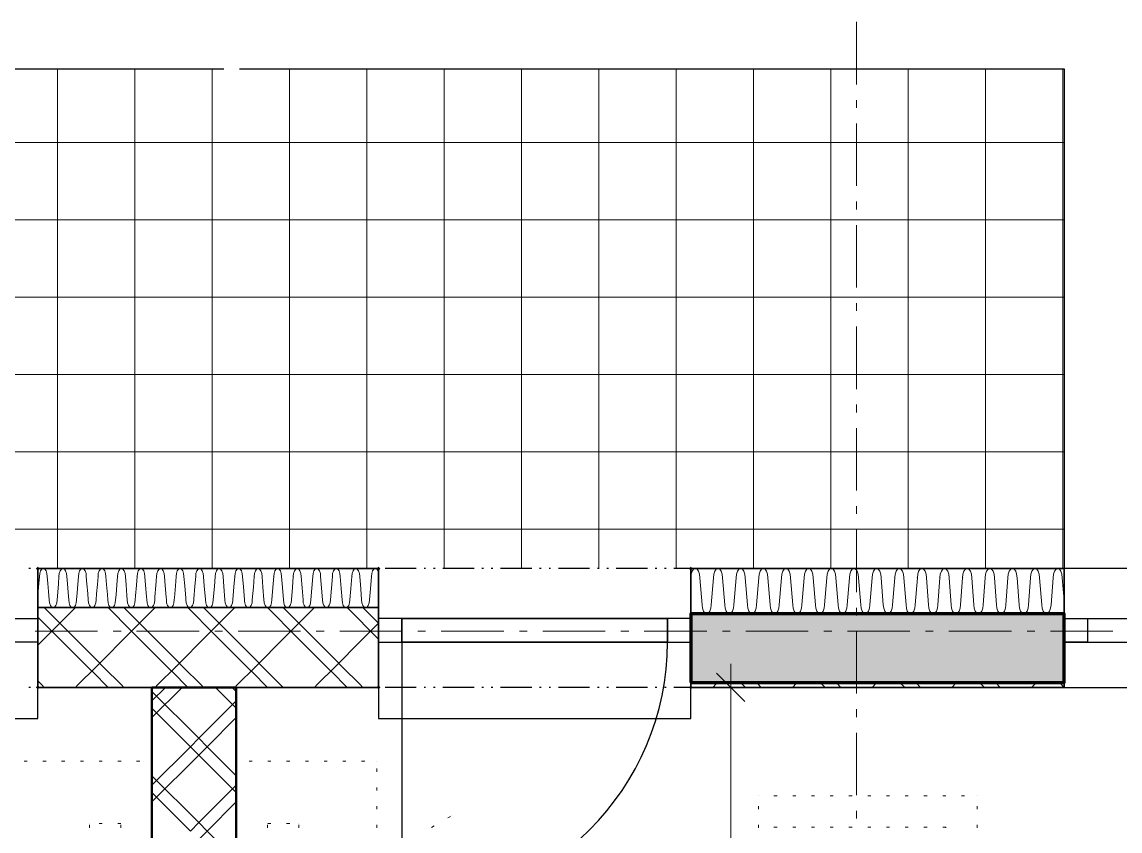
# Model space of a CAD drawing. Header units: millimetres. Extents: x 0 to 594, y 0 to 420.
# Drawn here: x 452.63 to 488.66, y 315.34 to 341.89 of the extents above; entities that cross this region are included whole.
import ezdxf

# ---------------------------------------------------------------- set-up
doc = ezdxf.new("R2010")
doc.units = ezdxf.units.MM
doc.header["$LTSCALE"] = 8
for name, color, linetype in [('PDF_Dvere', 7, 'Continuous'), ('PDF_Koty delkove', 7, 'Continuous'), ('PDF_Nabytek', 7, 'Continuous'), ('PDF_Obecne 0.25', 7, 'Continuous'), ('PDF_Okna', 7, 'Continuous'), ('PDF_Osy hlavni', 7, 'Continuous'), ('PDF_Srafy', 7, 'Continuous'), ('PDF_Steny akusticke', 7, 'Continuous'), ('PDF_Steny obvodove nosne', 7, 'Continuous'), ('PDF_Steny sendvic', 7, 'Continuous'), ('PDF_Zatepleni', 7, 'Continuous')]:
    doc.layers.add(name, color=color, linetype=linetype)

msp = doc.modelspace()

# ---------------------------------------------------------------- linework, layer by layer
at = {"layer": 'PDF_Dvere', "lineweight": 25}
for points in [[(452.388, 322.31), (453.156, 322.31), (453.156, 321.541), (452.388, 321.541)], [(465.098, 322.31), (464.329, 322.31), (464.329, 321.541), (465.098, 321.541)], [(465.098, 322.31), (465.098, 321.541)], [(474.579, 322.31), (473.81, 322.31), (473.81, 321.541), (474.579, 321.541)], [(473.81, 322.31), (473.81, 321.541)]]:
    msp.add_lwpolyline(points, close=True, dxfattribs=at)
for points in [[(473.81, 322.31), (465.098, 322.31), (473.81, 322.31)], [(473.81, 321.541), (465.098, 321.541), (473.81, 321.541)]]:
    msp.add_lwpolyline(points, dxfattribs=at)
msp.add_lwpolyline([(465.098, 321.541), (465.098, 312.829, 0.414213), (473.81, 321.541)], format="xyb", dxfattribs=at)
at = {"layer": 'PDF_Koty delkove', "lineweight": 18}
for points in [[(475.886, 320.055), (475.886, 320.824)], [(476.347, 319.594), (475.424, 320.516)], [(476.654, 320.055), (475.886, 320.055), (475.117, 320.055)], [(475.886, 233.7), (475.886, 234.698), (475.886, 236.467), (475.886, 238.005), (475.886, 244.719), (475.886, 263.424), (475.886, 270.599), (475.886, 272.086), (475.886, 278.236), (475.886, 320.055)]]:
    msp.add_lwpolyline(points, dxfattribs=at)
at = {"layer": 'PDF_Nabytek', "lineweight": 13}
for points in [[(452.809, 317.637), (452.706, 317.637)], [(453.424, 317.637), (453.321, 317.637)], [(454.039, 317.637), (453.936, 317.637)], [(454.654, 317.637), (454.551, 317.637)], [(455.269, 317.637), (455.166, 317.637)], [(455.884, 317.637), (455.781, 317.637)], [(456.499, 317.637), (456.396, 317.637)], [(456.898, 317.637), (456.898, 317.637)], [(456.898, 317.637), (456.898, 317.637)], [(459.665, 317.637), (459.665, 317.637)], [(459.665, 317.637), (459.665, 317.637)], [(460.189, 317.637), (460.086, 317.637)], [(460.804, 317.637), (460.701, 317.637)], [(461.419, 317.637), (461.316, 317.637)], [(462.034, 317.637), (461.931, 317.637)], [(462.649, 317.637), (462.546, 317.637)], [(463.264, 317.637), (463.161, 317.637)], [(463.879, 317.637), (463.776, 317.637)], [(464.278, 317.637), (464.278, 317.637)], [(464.278, 317.637), (464.278, 317.637)], [(456.898, 317.285), (456.898, 317.388)], [(459.665, 317.285), (459.665, 317.388)], [(464.278, 317.285), (464.278, 317.388)], [(456.898, 316.67), (456.898, 316.773)], [(459.665, 316.67), (459.665, 316.773)], [(464.278, 316.67), (464.278, 316.773)], [(476.795, 316.494), (476.795, 316.494)], [(476.795, 316.494), (476.795, 316.494)], [(477.408, 316.494), (477.306, 316.494)], [(478.023, 316.494), (477.921, 316.494)], [(478.638, 316.494), (478.536, 316.494)], [(479.253, 316.494), (479.151, 316.494)], [(479.868, 316.494), (479.766, 316.494)], [(480.483, 316.494), (480.381, 316.494)], [(481.098, 316.494), (480.996, 316.494)], [(481.713, 316.494), (481.611, 316.494)], [(482.328, 316.494), (482.226, 316.494)], [(482.943, 316.494), (482.841, 316.494)], [(483.558, 316.494), (483.456, 316.494)], [(483.97, 316.494), (483.97, 316.494)], [(483.97, 316.494), (483.97, 316.494)], [(456.898, 316.055), (456.898, 316.158)], [(459.665, 316.055), (459.665, 316.158)], [(464.278, 316.055), (464.278, 316.158)], [(476.795, 316.055), (476.795, 316.158)], [(483.97, 316.055), (483.97, 316.158)], [(466.606, 315.769), (466.694, 315.82)], [(466.727, 315.839), (466.727, 315.839)], [(454.848, 315.587), (454.848, 315.587)], [(454.848, 315.587), (454.848, 315.587)], [(454.848, 315.44), (454.848, 315.543)], [(455.269, 315.587), (455.166, 315.587)], [(455.873, 315.587), (455.781, 315.587)], [(455.873, 315.587), (455.873, 315.587)], [(455.873, 315.44), (455.873, 315.543)], [(456.898, 315.44), (456.898, 315.543)], [(459.665, 315.44), (459.665, 315.543)], [(460.69, 315.587), (460.69, 315.587)], [(460.69, 315.587), (460.69, 315.587)], [(460.69, 315.44), (460.69, 315.543)], [(460.804, 315.587), (460.701, 315.587)], [(461.419, 315.587), (461.316, 315.587)], [(461.715, 315.587), (461.715, 315.587)], [(461.715, 315.587), (461.715, 315.587)], [(461.715, 315.44), (461.715, 315.543)], [(464.278, 315.44), (464.278, 315.543)], [(466.073, 315.461), (466.162, 315.512)], [(476.795, 315.44), (476.795, 315.543)], [(476.795, 315.469), (476.795, 315.469)], [(477.408, 315.469), (477.306, 315.469)], [(478.023, 315.469), (477.921, 315.469)], [(478.638, 315.469), (478.536, 315.469)], [(479.253, 315.469), (479.151, 315.469)], [(479.868, 315.469), (479.766, 315.469)], [(480.483, 315.469), (480.381, 315.469)], [(481.098, 315.469), (480.996, 315.469)], [(481.713, 315.469), (481.611, 315.469)], [(482.328, 315.469), (482.226, 315.469)], [(482.943, 315.469), (482.841, 315.469)], [(482.945, 315.469), (482.945, 315.469)], [(482.945, 315.44), (482.945, 315.469)], [(482.945, 315.469), (482.945, 315.469)], [(483.97, 315.44), (483.97, 315.543)]]:
    msp.add_lwpolyline(points, dxfattribs=at)
at = {"layer": 'PDF_Obecne 0.25', "lineweight": 25}
for points in [[(438.038, 323.95), (438.038, 340.35), (459.256, 340.35)], [(459.769, 340.35), (486.828, 340.35), (486.828, 323.95)], [(442.907, 320.055), (442.907, 319.03), (453.156, 319.03), (453.156, 320.055)], [(464.329, 320.055), (464.329, 319.03), (474.579, 319.03), (474.579, 320.055)]]:
    msp.add_lwpolyline(points, dxfattribs=at)
at = {"layer": 'PDF_Okna', "lineweight": 25}
for points in [[(501.178, 323.95), (486.828, 323.95)], [(486.828, 322.31), (501.178, 322.31)], [(486.828, 321.541), (501.178, 321.541)], [(486.828, 320.055), (501.177, 320.055)]]:
    msp.add_lwpolyline(points, dxfattribs=at)
msp.add_lwpolyline([(486.828, 322.31), (487.596, 322.31), (487.596, 321.541), (486.828, 321.541)], close=True, dxfattribs=at)
at = {"layer": 'PDF_Osy hlavni', "lineweight": 18}
for points in [[(480.011, 339.835), (480.011, 341.885)], [(480.011, 339.066), (480.011, 339.323)], [(480.011, 336.504), (480.011, 338.554)], [(480.011, 335.735), (480.011, 335.991)], [(480.011, 333.173), (480.011, 335.223)], [(480.011, 332.404), (480.011, 332.66)], [(480.011, 329.841), (480.011, 331.891)], [(480.011, 329.073), (480.011, 329.329)], [(480.011, 326.51), (480.011, 328.56)], [(480.011, 325.742), (480.011, 325.998)], [(480.011, 323.179), (480.011, 325.229)], [(480.011, 322.41), (480.011, 322.667)], [(455.115, 321.9), (453.065, 321.9)], [(455.884, 321.9), (455.627, 321.9)], [(458.446, 321.9), (456.396, 321.9)], [(459.215, 321.9), (458.959, 321.9)], [(461.777, 321.9), (459.727, 321.9)], [(462.546, 321.9), (462.29, 321.9)], [(465.108, 321.9), (463.059, 321.9)], [(465.877, 321.9), (465.621, 321.9)], [(468.44, 321.9), (466.39, 321.9)], [(469.208, 321.9), (468.952, 321.9)], [(471.771, 321.9), (469.721, 321.9)], [(472.54, 321.9), (472.283, 321.9)], [(475.102, 321.9), (473.052, 321.9)], [(475.871, 321.9), (475.615, 321.9)], [(478.433, 321.9), (476.383, 321.9)], [(479.202, 321.9), (478.946, 321.9)], [(481.765, 321.9), (479.715, 321.9)], [(480.011, 319.848), (480.011, 321.898)], [(482.533, 321.9), (482.277, 321.9)], [(485.096, 321.9), (483.046, 321.9)], [(485.865, 321.9), (485.608, 321.9)], [(488.427, 321.9), (486.377, 321.9)], [(480.011, 319.079), (480.011, 319.335)], [(480.011, 316.517), (480.011, 318.567)], [(480.011, 315.748), (480.011, 316.004)]]:
    msp.add_lwpolyline(points, dxfattribs=at)
at = {"layer": 'PDF_Srafy', "lineweight": 9}
for points in [[(453.803, 340.35), (453.803, 337.931), (453.803, 332.857), (453.803, 327.784)], [(456.34, 340.35), (456.34, 335.394), (456.34, 330.321), (456.34, 325.247), (456.34, 323.95)], [(458.876, 340.35), (458.876, 337.931), (458.876, 332.857), (458.876, 327.784), (458.876, 323.95)], [(461.413, 340.35), (461.413, 335.394), (461.413, 330.321), (461.413, 325.247), (461.413, 323.95)], [(463.95, 340.35), (463.95, 337.931), (463.95, 332.857), (463.95, 327.784), (463.95, 323.95)], [(466.487, 340.35), (466.487, 335.394), (466.487, 330.321), (466.487, 325.247), (466.487, 323.95)], [(469.023, 340.35), (469.023, 337.931), (469.023, 332.857), (469.023, 327.784), (469.023, 323.95)], [(471.56, 340.35), (471.56, 335.394), (471.56, 330.321), (471.56, 325.247), (471.56, 323.95)], [(474.097, 340.35), (474.097, 337.931), (474.097, 332.857), (474.097, 327.784), (474.097, 323.95)], [(476.634, 340.35), (476.634, 335.394)], [(479.17, 340.35), (479.17, 337.931), (479.17, 332.857)], [(481.707, 340.35), (481.707, 335.394), (481.707, 330.321)], [(484.244, 340.35), (484.244, 337.931), (484.244, 332.857), (484.244, 327.784)], [(486.78, 340.35), (486.78, 335.394), (486.78, 330.321), (486.78, 325.247)], [(463.95, 337.931), (458.876, 337.931), (453.803, 337.931), (448.73, 337.931), (443.656, 337.931), (438.583, 337.931), (438.038, 337.931)], [(486.828, 337.931), (484.244, 337.931), (479.17, 337.931), (474.097, 337.931), (469.023, 337.931), (463.95, 337.931)], [(466.487, 335.394), (461.413, 335.394), (456.34, 335.394), (451.266, 335.394), (446.193, 335.394), (441.119, 335.394), (438.038, 335.394)], [(486.828, 335.394), (486.78, 335.394), (481.707, 335.394), (476.634, 335.394), (471.56, 335.394), (466.487, 335.394)], [(476.634, 335.394), (476.634, 330.321), (476.634, 325.247), (476.634, 323.95)], [(486.828, 332.857), (484.244, 332.857), (479.17, 332.857), (474.097, 332.857), (469.023, 332.857), (463.95, 332.857), (458.876, 332.857), (453.803, 332.857), (448.73, 332.857), (443.656, 332.857), (438.583, 332.857), (438.038, 332.857)], [(479.17, 332.857), (479.17, 327.784), (479.17, 323.95)], [(466.487, 330.321), (461.413, 330.321), (456.34, 330.321), (451.266, 330.321), (446.193, 330.321), (441.119, 330.321), (438.038, 330.321)], [(486.828, 330.321), (486.78, 330.321), (481.707, 330.321), (476.634, 330.321), (471.56, 330.321), (466.487, 330.321)], [(481.707, 330.321), (481.707, 325.247), (481.707, 323.95)], [(469.023, 327.784), (463.95, 327.784), (458.876, 327.784), (453.803, 327.784), (448.73, 327.784), (443.656, 327.784), (438.583, 327.784), (438.038, 327.784)], [(453.803, 327.784), (453.803, 323.95)], [(486.828, 327.784), (484.244, 327.784), (479.17, 327.784), (474.097, 327.784), (469.023, 327.784)], [(484.244, 327.784), (484.244, 323.95)], [(471.56, 325.247), (466.487, 325.247), (461.413, 325.247), (456.34, 325.247), (451.266, 325.247), (446.193, 325.247), (441.119, 325.247), (438.038, 325.247)], [(486.828, 325.247), (486.78, 325.247), (481.707, 325.247), (476.634, 325.247), (471.56, 325.247)], [(486.78, 325.247), (486.78, 323.95)]]:
    msp.add_lwpolyline(points, dxfattribs=at)
at = {"layer": 'PDF_Steny akusticke', "lineweight": 9}
for points in [[(456.898, 319.614), (457.338, 320.055)], [(456.898, 319.061), (457.892, 320.055)], [(459.665, 317.154), (458.712, 318.108), (458.435, 318.384), (456.898, 319.922)], [(459.665, 319.368), (458.978, 320.055)], [(459.665, 319.922), (459.532, 320.055)], [(458.158, 318.108), (458.435, 318.384), (459.665, 319.614)], [(458.158, 318.108), (456.898, 319.368)], [(458.712, 318.108), (459.665, 319.061)], [(458.712, 318.108), (458.435, 317.831), (458.158, 318.108), (456.898, 316.847)], [(456.898, 316.293), (458.435, 317.831)], [(459.665, 316.601), (458.435, 317.831)], [(459.665, 314.387), (458.712, 315.34), (458.435, 315.617), (456.898, 317.154)], [(458.158, 315.34), (458.435, 315.617), (459.665, 316.847)], [(458.158, 315.34), (456.898, 316.601)], [(458.435, 315.063), (458.712, 315.34), (459.665, 316.293)]]:
    msp.add_lwpolyline(points, dxfattribs=at)
at = {"layer": 'PDF_Steny akusticke', "lineweight": 50}
msp.add_lwpolyline([(459.511, 272.086), (459.665, 272.086), (459.665, 320.055), (456.898, 320.055), (456.898, 272.086), (457.051, 272.086)], dxfattribs=at)
at = {"layer": 'PDF_Steny obvodove nosne', "lineweight": 70}
msp.add_lwpolyline([(474.579, 320.209), (486.828, 320.209), (486.828, 322.464), (474.579, 322.464)], close=True, dxfattribs=at)
at = {"layer": 'PDF_Steny obvodove nosne', "color": 9, "lineweight": 9, "true_color": 0xc0c0c0, "transparency": 33554559}
msp.add_solid([(474.579, 320.209), (486.828, 320.209), (474.579, 322.464), (486.828, 322.464)], dxfattribs=at)
at = {"layer": 'PDF_Steny sendvic', "lineweight": 25}
for points in [[(452.911, 323.95), (452.86, 323.95)], [(465.57, 323.95), (464.545, 323.95)], [(465.877, 323.95), (465.826, 323.95)], [(466.185, 323.95), (466.133, 323.95)], [(467.466, 323.95), (466.441, 323.95)], [(467.773, 323.95), (467.722, 323.95)], [(468.081, 323.95), (468.03, 323.95)], [(469.362, 323.95), (468.337, 323.95)], [(469.67, 323.95), (469.618, 323.95)], [(469.977, 323.95), (469.926, 323.95)], [(471.258, 323.95), (470.233, 323.95)], [(471.566, 323.95), (471.515, 323.95)], [(471.873, 323.95), (471.822, 323.95)], [(473.155, 323.95), (472.13, 323.95)], [(473.462, 323.95), (473.411, 323.95)], [(473.77, 323.95), (473.718, 323.95)], [(474.579, 323.95), (474.026, 323.95)], [(452.911, 320.055), (452.86, 320.055)], [(465.57, 320.055), (464.545, 320.055)], [(465.877, 320.055), (465.826, 320.055)], [(466.185, 320.055), (466.133, 320.055)], [(467.466, 320.055), (466.441, 320.055)], [(467.773, 320.055), (467.722, 320.055)], [(468.081, 320.055), (468.03, 320.055)], [(469.362, 320.055), (468.337, 320.055)], [(469.67, 320.055), (469.618, 320.055)], [(469.977, 320.055), (469.926, 320.055)], [(471.258, 320.055), (470.233, 320.055)], [(471.566, 320.055), (471.515, 320.055)], [(471.873, 320.055), (471.822, 320.055)], [(473.155, 320.055), (472.13, 320.055)], [(473.462, 320.055), (473.411, 320.055)], [(473.77, 320.055), (473.718, 320.055)], [(474.579, 320.055), (474.026, 320.055)]]:
    msp.add_lwpolyline(points, dxfattribs=at)
at = {"layer": 'PDF_Steny sendvic', "lineweight": 35}
for points in [[(464.329, 323.95), (453.156, 323.95)], [(453.156, 322.669), (453.156, 323.95)], [(464.329, 323.95), (464.329, 322.669)], [(464.329, 322.669), (453.156, 322.669), (464.329, 322.669), (464.329, 322.31), (464.329, 321.541), (464.329, 320.055), (459.665, 320.055), (456.898, 320.055), (453.156, 320.055)], [(453.156, 320.055), (453.156, 321.541), (453.156, 322.31), (453.156, 322.669)], [(474.579, 320.209), (486.828, 320.209), (486.828, 320.055), (474.579, 320.055), (474.579, 320.209)]]:
    msp.add_lwpolyline(points, dxfattribs=at)
at = {"layer": 'PDF_Steny sendvic', "lineweight": 9}
for points in [[(453.336, 323.95), (453.287, 323.931), (453.245, 323.875), (453.217, 323.792), (453.208, 323.694)], [(453.464, 323.694), (453.454, 323.792), (453.426, 323.875), (453.385, 323.931), (453.336, 323.95)], [(453.976, 323.95), (453.927, 323.931), (453.886, 323.875), (453.858, 323.792), (453.848, 323.694)], [(454.105, 323.694), (454.095, 323.792), (454.067, 323.875), (454.025, 323.931), (453.976, 323.95)], [(454.617, 323.95), (454.568, 323.931), (454.526, 323.875), (454.499, 323.792), (454.489, 323.694)], [(454.745, 323.694), (454.735, 323.792), (454.708, 323.875), (454.666, 323.931), (454.617, 323.95)], [(455.258, 323.95), (455.209, 323.931), (455.167, 323.875), (455.139, 323.792), (455.13, 323.694)], [(455.386, 323.694), (455.376, 323.792), (455.348, 323.875), (455.307, 323.931), (455.258, 323.95)], [(455.898, 323.95), (455.849, 323.931), (455.808, 323.875), (455.78, 323.792), (455.77, 323.694)], [(456.026, 323.694), (456.017, 323.792), (455.989, 323.875), (455.947, 323.931), (455.898, 323.95)], [(456.539, 323.95), (456.49, 323.931), (456.448, 323.875), (456.421, 323.792), (456.411, 323.694)], [(456.667, 323.694), (456.657, 323.792), (456.629, 323.875), (456.588, 323.931), (456.539, 323.95)], [(457.18, 323.95), (457.13, 323.931), (457.089, 323.875), (457.061, 323.792), (457.051, 323.694)], [(457.308, 323.694), (457.298, 323.792), (457.27, 323.875), (457.229, 323.931), (457.18, 323.95)], [(457.82, 323.95), (457.771, 323.931), (457.73, 323.875), (457.702, 323.792), (457.692, 323.694)], [(457.948, 323.694), (457.939, 323.792), (457.911, 323.875), (457.869, 323.931), (457.82, 323.95)], [(458.461, 323.95), (458.412, 323.931), (458.37, 323.875), (458.342, 323.792), (458.333, 323.694)], [(458.589, 323.694), (458.579, 323.792), (458.551, 323.875), (458.51, 323.931), (458.461, 323.95)], [(459.052, 323.931), (459.011, 323.875), (458.983, 323.792), (458.973, 323.694)], [(459.101, 323.95), (459.052, 323.931)], [(459.23, 323.694), (459.22, 323.792), (459.192, 323.875), (459.15, 323.931), (459.101, 323.95)], [(459.742, 323.95), (459.693, 323.931), (459.651, 323.875), (459.624, 323.792), (459.614, 323.694)], [(459.87, 323.694), (459.86, 323.792), (459.833, 323.875), (459.791, 323.931), (459.742, 323.95)], [(460.383, 323.95), (460.334, 323.931), (460.292, 323.875), (460.264, 323.792), (460.254, 323.694)], [(460.511, 323.694), (460.501, 323.792), (460.473, 323.875), (460.432, 323.931), (460.383, 323.95)], [(461.023, 323.95), (460.974, 323.931), (460.933, 323.875), (460.905, 323.792), (460.895, 323.694)], [(461.151, 323.694), (461.142, 323.792), (461.114, 323.875), (461.072, 323.931), (461.023, 323.95)], [(461.664, 323.95), (461.615, 323.931), (461.573, 323.875), (461.545, 323.792), (461.536, 323.694)], [(461.855, 322.925), (461.823, 323.32), (461.792, 323.694), (461.782, 323.792), (461.754, 323.875), (461.713, 323.931), (461.664, 323.95)], [(462.304, 323.95), (462.255, 323.931), (462.214, 323.875), (462.186, 323.792), (462.176, 323.694)], [(462.433, 323.694), (462.423, 323.792), (462.395, 323.875), (462.354, 323.931), (462.304, 323.95)], [(462.945, 323.95), (462.896, 323.931), (462.854, 323.875), (462.827, 323.792), (462.817, 323.694)], [(463.073, 323.694), (463.063, 323.792), (463.036, 323.875), (462.994, 323.931), (462.945, 323.95)], [(463.586, 323.95), (463.537, 323.931), (463.495, 323.875), (463.467, 323.792), (463.458, 323.694)], [(463.676, 323.875), (463.635, 323.931), (463.586, 323.95)], [(464.226, 323.95), (464.177, 323.931), (464.136, 323.875), (464.108, 323.792), (464.098, 323.694)], [(464.329, 323.839), (464.317, 323.875), (464.275, 323.931), (464.226, 323.95)], [(453.156, 323.073), (453.168, 323.213), (453.189, 323.462), (453.208, 323.694)], [(453.464, 323.694), (453.483, 323.458), (453.505, 323.196), (453.527, 322.925)], [(453.785, 322.925), (453.806, 323.182), (453.828, 323.452), (453.848, 323.694)], [(454.105, 323.694), (454.125, 323.447), (454.148, 323.165), (454.168, 322.925)], [(454.425, 322.925), (454.444, 323.151), (454.468, 323.441), (454.489, 323.694)], [(454.745, 323.694), (454.766, 323.436), (454.791, 323.134), (454.809, 322.925)], [(455.066, 322.925), (455.082, 323.12), (455.108, 323.431), (455.13, 323.694)], [(455.386, 323.694), (455.408, 323.426), (455.435, 323.102), (455.449, 322.925)], [(455.72, 323.088), (455.748, 323.42), (455.77, 323.694)], [(456.026, 323.694), (456.049, 323.415), (456.078, 323.071), (456.09, 322.925)], [(456.347, 322.925), (456.358, 323.057), (456.387, 323.41), (456.411, 323.694)], [(456.667, 323.694), (456.691, 323.404), (456.721, 323.04), (456.73, 322.925)], [(456.988, 322.925), (456.996, 323.026), (457.027, 323.399), (457.051, 323.694)], [(457.308, 323.694), (457.332, 323.394), (457.364, 323.008), (457.371, 322.925)], [(457.629, 322.925), (457.634, 322.995), (457.667, 323.388), (457.692, 323.694)], [(457.948, 323.694), (457.974, 323.383), (458.007, 322.977), (458.012, 322.925)], [(458.269, 322.925), (458.272, 322.964), (458.307, 323.378), (458.333, 323.694)], [(458.589, 323.694), (458.615, 323.373), (458.651, 322.946), (458.652, 322.925)], [(458.91, 322.925), (458.91, 322.933), (458.946, 323.367), (458.973, 323.694)], [(459.23, 323.694), (459.257, 323.362), (459.293, 322.925)], [(459.55, 322.925), (459.586, 323.357), (459.614, 323.694)], [(459.87, 323.694), (459.898, 323.351), (459.934, 322.925)], [(460.191, 322.925), (460.226, 323.346), (460.254, 323.694)], [(460.511, 323.694), (460.54, 323.341), (460.574, 322.925)], [(460.832, 322.925), (460.866, 323.335), (460.895, 323.694)], [(461.151, 323.694), (461.181, 323.33), (461.215, 322.925)], [(461.472, 322.925), (461.505, 323.325), (461.536, 323.694)], [(462.113, 322.925), (462.145, 323.314), (462.176, 323.694)], [(462.433, 323.694), (462.464, 323.309), (462.496, 322.925)], [(462.754, 322.925), (462.785, 323.304), (462.817, 323.694)], [(463.073, 323.694), (463.106, 323.298), (463.137, 322.925)], [(463.394, 322.925), (463.425, 323.293), (463.458, 323.694)], [(463.714, 323.694), (463.704, 323.792), (463.676, 323.875)], [(463.714, 323.694), (463.747, 323.288), (463.777, 322.925)], [(464.035, 322.925), (464.064, 323.283), (464.098, 323.694)], [(453.527, 322.925), (453.537, 322.827), (453.565, 322.743)], [(453.67, 322.669), (453.705, 322.687), (453.747, 322.743), (453.775, 322.827), (453.785, 322.925)], [(453.785, 322.925), (453.785, 322.925)], [(454.168, 322.925), (454.178, 322.827), (454.206, 322.743), (454.247, 322.687), (454.283, 322.669)], [(454.31, 322.669), (454.346, 322.687), (454.388, 322.743), (454.416, 322.827), (454.425, 322.925)], [(454.425, 322.925), (454.425, 322.925)], [(454.809, 322.925), (454.818, 322.827), (454.846, 322.743), (454.888, 322.687), (454.924, 322.669)], [(454.951, 322.669), (454.987, 322.687), (455.028, 322.743), (455.056, 322.827), (455.066, 322.925)], [(455.066, 322.925), (455.066, 322.925)], [(455.449, 322.925), (455.459, 322.827), (455.487, 322.743), (455.529, 322.687), (455.565, 322.669)], [(455.591, 322.669), (455.627, 322.687), (455.669, 322.743), (455.697, 322.827), (455.707, 322.925)], [(455.707, 322.925), (455.72, 323.088)], [(455.707, 322.925), (455.707, 322.925)], [(456.09, 322.925), (456.1, 322.827), (456.128, 322.743), (456.169, 322.687), (456.205, 322.669)], [(456.232, 322.669), (456.268, 322.687), (456.31, 322.743), (456.338, 322.827)], [(456.338, 322.827), (456.347, 322.925)], [(456.347, 322.925), (456.347, 322.925)], [(456.73, 322.925), (456.74, 322.827), (456.768, 322.743), (456.81, 322.687), (456.846, 322.669)], [(456.873, 322.669), (456.908, 322.687), (456.95, 322.743), (456.978, 322.827), (456.988, 322.925)], [(456.988, 322.925), (456.988, 322.925)], [(457.371, 322.925), (457.381, 322.827), (457.409, 322.743), (457.451, 322.687), (457.486, 322.669)], [(457.513, 322.669), (457.549, 322.687), (457.591, 322.743), (457.619, 322.827), (457.629, 322.925)], [(457.629, 322.925), (457.629, 322.925)], [(458.012, 322.925), (458.021, 322.827), (458.049, 322.743), (458.091, 322.687), (458.127, 322.669)], [(458.154, 322.669), (458.19, 322.687), (458.232, 322.743), (458.259, 322.827), (458.269, 322.925)], [(458.269, 322.925), (458.269, 322.925)], [(458.652, 322.925), (458.662, 322.827), (458.69, 322.743), (458.732, 322.687), (458.768, 322.669)], [(458.795, 322.669), (458.83, 322.687), (458.872, 322.743), (458.9, 322.827), (458.91, 322.925)], [(458.91, 322.925), (458.91, 322.925)], [(459.293, 322.925), (459.294, 322.914), (459.303, 322.827), (459.331, 322.743), (459.372, 322.687), (459.408, 322.669)], [(459.435, 322.669), (459.471, 322.687), (459.513, 322.743), (459.541, 322.827), (459.548, 322.902), (459.55, 322.925)], [(459.55, 322.925), (459.55, 322.925)], [(459.934, 322.925), (459.938, 322.883), (459.943, 322.827), (459.971, 322.743), (460.013, 322.687), (460.049, 322.669)], [(460.076, 322.669), (460.112, 322.687), (460.153, 322.743), (460.181, 322.827), (460.186, 322.871), (460.191, 322.925)], [(460.191, 322.925), (460.191, 322.925)], [(460.574, 322.925), (460.581, 322.852), (460.584, 322.827), (460.612, 322.743), (460.654, 322.687), (460.689, 322.669)], [(460.716, 322.669), (460.752, 322.687), (460.794, 322.743), (460.822, 322.827), (460.823, 322.84), (460.832, 322.925)], [(460.832, 322.925), (460.832, 322.925)], [(461.215, 322.925), (461.225, 322.827)], [(461.225, 322.827), (461.227, 322.82), (461.252, 322.743), (461.294, 322.687), (461.33, 322.669)], [(461.357, 322.669), (461.393, 322.687), (461.435, 322.743), (461.457, 322.809), (461.463, 322.827), (461.472, 322.925)], [(461.472, 322.925), (461.472, 322.925)], [(461.855, 322.925), (461.865, 322.827), (461.878, 322.788), (461.893, 322.743), (461.935, 322.687), (461.971, 322.669)], [(461.998, 322.669), (462.033, 322.687), (462.075, 322.743), (462.087, 322.778), (462.103, 322.827), (462.113, 322.925)], [(462.113, 322.925), (462.113, 322.925)], [(462.496, 322.925), (462.506, 322.827), (462.529, 322.757), (462.534, 322.743), (462.576, 322.687), (462.611, 322.669)], [(462.638, 322.669), (462.674, 322.687), (462.716, 322.743), (462.717, 322.747), (462.744, 322.827), (462.754, 322.925)], [(462.754, 322.925), (462.754, 322.925)], [(463.137, 322.925), (463.146, 322.827), (463.174, 322.743), (463.188, 322.724), (463.216, 322.687), (463.252, 322.669)], [(463.356, 322.743), (463.384, 322.827), (463.394, 322.925)], [(463.394, 322.925), (463.394, 322.925)], [(463.777, 322.925), (463.787, 322.827), (463.815, 322.743), (463.853, 322.692), (463.857, 322.687), (463.893, 322.669)], [(463.919, 322.669), (463.955, 322.687), (463.955, 322.687), (463.997, 322.743), (464.025, 322.827), (464.035, 322.925)], [(464.035, 322.925), (464.035, 322.925)], [(453.156, 321.439), (453.737, 322.019), (454.386, 322.669)], [(455.314, 320.721), (455.053, 320.983), (454.029, 322.007), (453.367, 322.669)], [(453.565, 322.743), (453.607, 322.687), (453.643, 322.669)], [(454.386, 320.055), (454.469, 320.138), (455.053, 320.721), (456.246, 321.915), (457, 322.669)], [(458.071, 320.055), (457.981, 320.146), (457.666, 320.46), (457.405, 320.721), (456.21, 321.917), (455.458, 322.669)], [(458.594, 320.055), (458.502, 320.147), (457.928, 320.721), (457.666, 320.983), (456.755, 321.894), (455.98, 322.669)], [(457, 320.055), (457.089, 320.144), (457.666, 320.721), (458.756, 321.811), (459.614, 322.669)], [(460.685, 320.055), (460.589, 320.152), (460.28, 320.46), (460.019, 320.721), (458.936, 321.804), (458.071, 322.669)], [(460.541, 320.721), (460.28, 320.983), (459.482, 321.781), (458.594, 322.669)], [(459.614, 320.055), (459.708, 320.15), (460.28, 320.721), (461.266, 321.707), (462.228, 322.669)], [(462.632, 320.721), (461.663, 321.691), (460.685, 322.669)], [(463.821, 320.055), (463.718, 320.158), (463.155, 320.721), (462.894, 320.983), (462.208, 321.668), (461.208, 322.669)], [(463.279, 322.669), (463.315, 322.687), (463.337, 322.717), (463.356, 322.743)], [(464.329, 321.639), (463.299, 322.669)], [(464.329, 322.162), (463.821, 322.669)], [(455.458, 320.055), (455.373, 320.14), (455.053, 320.46), (454.791, 320.721), (453.483, 322.03), (453.156, 322.356)], [(462.228, 320.055), (462.328, 320.155), (462.894, 320.721), (463.776, 321.603), (464.329, 322.156)], [(455.98, 320.055), (455.894, 320.141), (455.314, 320.721)], [(461.208, 320.055), (461.11, 320.153), (460.541, 320.721)], [(463.299, 320.055), (463.197, 320.157), (462.894, 320.46), (462.632, 320.721)], [(453.367, 320.055), (453.286, 320.136), (453.156, 320.265)], [(475.296, 320.055), (475.425, 320.184), (475.45, 320.209)], [(476.367, 320.055), (476.237, 320.186), (476.214, 320.209)], [(476.89, 320.055), (476.758, 320.187), (476.736, 320.209)], [(477.91, 320.055), (478.045, 320.19), (478.064, 320.209)], [(478.981, 320.055), (478.845, 320.192), (478.827, 320.209)], [(479.504, 320.055), (479.366, 320.193), (479.35, 320.209)], [(480.524, 320.055), (480.664, 320.195), (480.677, 320.209)], [(481.453, 320.197), (481.441, 320.209)], [(481.595, 320.055), (481.453, 320.197)], [(482.118, 320.055), (481.974, 320.198), (481.964, 320.209)], [(483.137, 320.055), (483.283, 320.201), (483.291, 320.209)], [(484.209, 320.055), (484.061, 320.203), (484.055, 320.209)], [(484.731, 320.055), (484.582, 320.204), (484.578, 320.209)], [(484.731, 320.055), (484.731, 320.055)], [(485.751, 320.055), (485.903, 320.207), (485.905, 320.209)], [(486.822, 320.055), (486.669, 320.209), (486.668, 320.209)]]:
    msp.add_lwpolyline(points, dxfattribs=at)
at = {"layer": 'PDF_Steny sendvic', "lineweight": 25, "transparency": 33554559}
for points in [[(453.22, 323.95), (453.156, 323.886), (453.156, 324.014), (453.092, 323.95)], [(464.393, 323.95), (464.329, 323.886), (464.329, 324.014), (464.265, 323.95)], [(474.643, 323.95), (474.579, 323.886), (474.579, 324.014), (474.515, 323.95)], [(453.22, 320.055), (453.156, 319.991), (453.156, 320.119), (453.092, 320.055)], [(464.393, 320.055), (464.329, 319.991), (464.329, 320.119), (464.265, 320.055)], [(474.643, 320.055), (474.579, 319.991), (474.579, 320.119), (474.515, 320.055)]]:
    msp.add_solid(points, dxfattribs=at)
at = {"layer": 'PDF_Steny sendvic', "lineweight": 9, "transparency": 33554559}
for points in [[(453.208, 323.671), (453.185, 323.694), (453.231, 323.694), (453.208, 323.717)], [(453.848, 323.671), (453.825, 323.694), (453.871, 323.694), (453.848, 323.717)], [(454.489, 323.671), (454.466, 323.694), (454.512, 323.694), (454.489, 323.717)], [(455.13, 323.671), (455.106, 323.694), (455.153, 323.694), (455.13, 323.717)], [(455.77, 323.671), (455.747, 323.694), (455.793, 323.694), (455.77, 323.717)], [(456.411, 323.671), (456.388, 323.694), (456.434, 323.694), (456.411, 323.717)], [(457.051, 323.671), (457.028, 323.694), (457.074, 323.694), (457.051, 323.717)], [(457.692, 323.671), (457.669, 323.694), (457.715, 323.694), (457.692, 323.717)], [(458.333, 323.671), (458.31, 323.694), (458.356, 323.694), (458.333, 323.717)], [(458.973, 323.671), (458.95, 323.694), (458.996, 323.694), (458.973, 323.717)], [(459.614, 323.671), (459.591, 323.694), (459.637, 323.694), (459.614, 323.717)], [(460.254, 323.671), (460.231, 323.694), (460.278, 323.694), (460.254, 323.717)], [(460.895, 323.671), (460.872, 323.694), (460.918, 323.694), (460.895, 323.717)], [(461.536, 323.671), (461.513, 323.694), (461.559, 323.694), (461.536, 323.717)], [(462.176, 323.671), (462.153, 323.694), (462.199, 323.694), (462.176, 323.717)], [(462.817, 323.671), (462.794, 323.694), (462.84, 323.694), (462.817, 323.717)], [(463.458, 323.671), (463.435, 323.694), (463.481, 323.694), (463.458, 323.717)], [(464.098, 323.671), (464.075, 323.694), (464.121, 323.694), (464.098, 323.717)], [(455.053, 320.698), (455.03, 320.721), (455.076, 320.721), (455.053, 320.745)], [(457.666, 320.698), (457.643, 320.721), (457.689, 320.721), (457.666, 320.745)], [(460.28, 320.698), (460.257, 320.721), (460.303, 320.721), (460.28, 320.745)], [(462.894, 320.698), (462.871, 320.721), (462.917, 320.721), (462.894, 320.745)]]:
    msp.add_solid(points, dxfattribs=at)
at = {"layer": 'PDF_Zatepleni', "lineweight": 9}
for points in [[(474.727, 323.95), (474.67, 323.928), (474.622, 323.863), (474.59, 323.767), (474.579, 323.653)], [(474.876, 323.653), (474.865, 323.767), (474.832, 323.863), (474.784, 323.928), (474.727, 323.95)], [(475.248, 322.761), (475.322, 323.653), (475.333, 323.767), (475.365, 323.863), (475.414, 323.928), (475.47, 323.95)], [(475.619, 323.653), (475.608, 323.767), (475.576, 323.863), (475.527, 323.928), (475.47, 323.95)], [(475.991, 322.761), (476.065, 323.653), (476.076, 323.767), (476.108, 323.863), (476.157, 323.928), (476.214, 323.95)], [(476.362, 323.653), (476.351, 323.767), (476.319, 323.863), (476.27, 323.928), (476.214, 323.95)], [(476.735, 322.761), (476.808, 323.653), (476.819, 323.767), (476.852, 323.863), (476.9, 323.928), (476.957, 323.95)], [(477.105, 323.653), (477.094, 323.767), (477.062, 323.863), (477.014, 323.928), (476.957, 323.95)], [(477.344, 322.464), (477.385, 322.485), (477.434, 322.55), (477.466, 322.647), (477.478, 322.761), (477.551, 323.653), (477.563, 323.767), (477.595, 323.863), (477.643, 323.928), (477.7, 323.95)], [(477.848, 323.653), (477.837, 323.767), (477.805, 323.863), (477.757, 323.928), (477.7, 323.95)], [(478.443, 323.95), (478.386, 323.928), (478.338, 323.863), (478.306, 323.767), (478.294, 323.653)], [(478.592, 323.653), (478.58, 323.767), (478.548, 323.863), (478.5, 323.928), (478.443, 323.95)], [(478.964, 322.761), (479.037, 323.653), (479.049, 323.767), (479.081, 323.863), (479.129, 323.928), (479.186, 323.95)], [(479.335, 323.653), (479.323, 323.767), (479.291, 323.863), (479.243, 323.928), (479.186, 323.95)], [(479.707, 322.761), (479.781, 323.653), (479.792, 323.767), (479.824, 323.863), (479.872, 323.928), (479.929, 323.95)], [(480.078, 323.653), (480.066, 323.767), (480.034, 323.863), (479.986, 323.928), (479.929, 323.95)], [(480.45, 322.761), (480.524, 323.653), (480.535, 323.767), (480.567, 323.863), (480.615, 323.928), (480.672, 323.95)], [(480.821, 323.653), (480.81, 323.767), (480.777, 323.863), (480.729, 323.928), (480.672, 323.95)], [(481.415, 323.95), (481.359, 323.928), (481.31, 323.863), (481.278, 323.767), (481.267, 323.653)], [(481.564, 323.653), (481.553, 323.767), (481.521, 323.863), (481.472, 323.928), (481.415, 323.95)], [(482.159, 323.95), (482.102, 323.928), (482.053, 323.863), (482.021, 323.767), (482.01, 323.653)], [(482.307, 323.653), (482.296, 323.767), (482.264, 323.863), (482.215, 323.928), (482.159, 323.95)], [(482.679, 322.761), (482.753, 323.653), (482.764, 323.767), (482.797, 323.863), (482.845, 323.928), (482.902, 323.95)], [(483.05, 323.653), (483.039, 323.767), (483.007, 323.863), (482.959, 323.928), (482.902, 323.95)], [(483.645, 323.95), (483.588, 323.928), (483.54, 323.863), (483.507, 323.767), (483.496, 323.653)], [(483.793, 323.653), (483.782, 323.767), (483.75, 323.863), (483.702, 323.928), (483.645, 323.95)], [(484.166, 322.761), (484.239, 323.653), (484.251, 323.767), (484.283, 323.863), (484.331, 323.928), (484.388, 323.95)], [(484.537, 323.653), (484.525, 323.767), (484.493, 323.863), (484.445, 323.928), (484.388, 323.95)], [(485.131, 323.95), (485.074, 323.928), (485.026, 323.863), (484.994, 323.767), (484.982, 323.653)], [(485.353, 322.761), (485.28, 323.653), (485.268, 323.767), (485.236, 323.863), (485.188, 323.928), (485.131, 323.95)], [(485.874, 323.95), (485.817, 323.928), (485.769, 323.863), (485.737, 323.767), (485.726, 323.653)], [(486.096, 322.761), (486.023, 323.653), (486.011, 323.767), (485.979, 323.863), (485.931, 323.928), (485.874, 323.95)], [(486.617, 323.95), (486.56, 323.928), (486.512, 323.863), (486.48, 323.767), (486.469, 323.653)], [(486.766, 323.653), (486.755, 323.767), (486.722, 323.863), (486.674, 323.928), (486.617, 323.95)], [(474.876, 323.653), (474.95, 322.761)], [(475.619, 323.653), (475.693, 322.761)], [(476.362, 323.653), (476.436, 322.761)], [(477.105, 323.653), (477.179, 322.761)], [(477.848, 323.653), (477.922, 322.761)], [(478.221, 322.761), (478.294, 323.653)], [(478.592, 323.653), (478.665, 322.761)], [(479.335, 323.653), (479.408, 322.761), (479.42, 322.647), (479.452, 322.55), (479.5, 322.485), (479.542, 322.464)], [(480.078, 323.653), (480.151, 322.761), (480.163, 322.647), (480.195, 322.55), (480.244, 322.485), (480.285, 322.464)], [(480.821, 323.653), (480.894, 322.761)], [(481.193, 322.761), (481.267, 323.653)], [(481.564, 323.653), (481.638, 322.761)], [(481.936, 322.761), (482.01, 323.653)], [(482.307, 323.653), (482.381, 322.761)], [(483.05, 323.653), (483.124, 322.761)], [(483.423, 322.761), (483.496, 323.653)], [(483.793, 323.653), (483.867, 322.761)], [(484.537, 323.653), (484.61, 322.761)], [(484.909, 322.761), (484.982, 323.653)], [(485.652, 322.761), (485.726, 323.653)], [(486.395, 322.761), (486.469, 323.653)], [(486.766, 323.653), (486.828, 322.904)], [(474.95, 322.761), (474.961, 322.647), (474.993, 322.55), (475.042, 322.485), (475.083, 322.464)], [(475.115, 322.464), (475.156, 322.485), (475.205, 322.55), (475.237, 322.647), (475.248, 322.761)], [(475.248, 322.761), (475.248, 322.761)], [(475.693, 322.761), (475.704, 322.647), (475.736, 322.55), (475.785, 322.485), (475.826, 322.464)], [(475.858, 322.464), (475.899, 322.485), (475.948, 322.55), (475.98, 322.647), (475.991, 322.761)], [(475.991, 322.761), (475.991, 322.761)], [(476.436, 322.761), (476.447, 322.647), (476.48, 322.55), (476.528, 322.485), (476.57, 322.464)], [(476.601, 322.464), (476.642, 322.485), (476.691, 322.55), (476.723, 322.647), (476.735, 322.761)], [(476.735, 322.761), (476.735, 322.761)], [(477.179, 322.761), (477.19, 322.647), (477.223, 322.55), (477.271, 322.485), (477.313, 322.464)], [(477.478, 322.761), (477.478, 322.761)], [(477.922, 322.761), (477.933, 322.647), (477.966, 322.55), (478.014, 322.485), (478.056, 322.464)], [(478.087, 322.464), (478.129, 322.485), (478.177, 322.55), (478.209, 322.647), (478.221, 322.761)], [(478.221, 322.761), (478.221, 322.761)], [(478.665, 322.761), (478.677, 322.647), (478.709, 322.55)], [(478.709, 322.55), (478.757, 322.485), (478.799, 322.464)], [(478.83, 322.464), (478.872, 322.485), (478.92, 322.55), (478.953, 322.647), (478.964, 322.761)], [(478.964, 322.761), (478.964, 322.761)], [(479.573, 322.464), (479.615, 322.485), (479.663, 322.55), (479.696, 322.647), (479.707, 322.761)], [(479.707, 322.761), (479.707, 322.761)], [(480.316, 322.464), (480.358, 322.485), (480.406, 322.55), (480.439, 322.647)], [(480.439, 322.647), (480.45, 322.761)], [(480.45, 322.761), (480.45, 322.761)], [(480.894, 322.761), (480.906, 322.647), (480.938, 322.55), (480.987, 322.485), (481.028, 322.464)], [(481.059, 322.464), (481.101, 322.485), (481.149, 322.55), (481.182, 322.647), (481.193, 322.761)], [(481.193, 322.761), (481.193, 322.761)], [(481.638, 322.761), (481.649, 322.647), (481.681, 322.55), (481.73, 322.485), (481.771, 322.464)], [(481.803, 322.464), (481.844, 322.485), (481.893, 322.55), (481.925, 322.647), (481.936, 322.761)], [(481.936, 322.761), (481.936, 322.761)], [(482.381, 322.761), (482.392, 322.647), (482.424, 322.55), (482.473, 322.485), (482.514, 322.464)], [(482.546, 322.464), (482.587, 322.485), (482.636, 322.55), (482.668, 322.647), (482.679, 322.761)], [(482.679, 322.761), (482.679, 322.761)], [(483.124, 322.761), (483.135, 322.647), (483.168, 322.55), (483.216, 322.485), (483.258, 322.464)], [(483.289, 322.464), (483.33, 322.485), (483.379, 322.55), (483.411, 322.647), (483.423, 322.761)], [(483.423, 322.761), (483.423, 322.761)], [(483.867, 322.761), (483.878, 322.647), (483.911, 322.55), (483.959, 322.485), (484.001, 322.464)], [(484.032, 322.464), (484.073, 322.485), (484.122, 322.55), (484.154, 322.647), (484.166, 322.761)], [(484.166, 322.761), (484.166, 322.761)], [(484.61, 322.761), (484.621, 322.647), (484.654, 322.55), (484.702, 322.485), (484.744, 322.464)], [(484.775, 322.464), (484.817, 322.485), (484.865, 322.55), (484.897, 322.647), (484.909, 322.761)], [(484.909, 322.761), (484.909, 322.761)], [(485.353, 322.761), (485.365, 322.647), (485.397, 322.55), (485.445, 322.485), (485.487, 322.464)], [(485.518, 322.464), (485.56, 322.485), (485.608, 322.55), (485.641, 322.647), (485.652, 322.761)], [(485.652, 322.761), (485.652, 322.761)], [(486.096, 322.761), (486.108, 322.647), (486.14, 322.55), (486.189, 322.485), (486.23, 322.464)], [(486.261, 322.464), (486.303, 322.485), (486.351, 322.55), (486.384, 322.647), (486.395, 322.761)], [(486.395, 322.761), (486.395, 322.761)]]:
    msp.add_lwpolyline(points, dxfattribs=at)
at = {"layer": 'PDF_Zatepleni', "lineweight": 35}
msp.add_lwpolyline([(474.579, 322.464), (486.828, 322.464), (486.828, 322.669), (486.828, 323.95), (474.579, 323.95), (474.579, 322.669)], close=True, dxfattribs=at)
at = {"layer": 'PDF_Zatepleni', "lineweight": 9, "transparency": 33554559}
for points in [[(474.579, 323.676), (474.602, 323.653), (474.579, 323.63)], [(475.322, 323.63), (475.299, 323.653), (475.345, 323.653), (475.322, 323.676)], [(476.065, 323.63), (476.042, 323.653), (476.088, 323.653), (476.065, 323.676)], [(476.808, 323.63), (476.785, 323.653), (476.831, 323.653), (476.808, 323.676)], [(477.551, 323.63), (477.528, 323.653), (477.574, 323.653), (477.551, 323.676)], [(478.294, 323.63), (478.271, 323.653), (478.317, 323.653), (478.294, 323.676)], [(479.037, 323.63), (479.014, 323.653), (479.061, 323.653), (479.037, 323.676)], [(479.781, 323.63), (479.757, 323.653), (479.804, 323.653), (479.781, 323.676)], [(480.524, 323.63), (480.501, 323.653), (480.547, 323.653), (480.524, 323.676)], [(481.267, 323.63), (481.244, 323.653), (481.29, 323.653), (481.267, 323.676)], [(482.01, 323.63), (481.987, 323.653), (482.033, 323.653), (482.01, 323.676)], [(482.753, 323.63), (482.73, 323.653), (482.776, 323.653), (482.753, 323.676)], [(483.496, 323.63), (483.473, 323.653), (483.519, 323.653), (483.496, 323.676)], [(484.239, 323.63), (484.216, 323.653), (484.262, 323.653), (484.239, 323.676)], [(484.982, 323.63), (484.959, 323.653), (485.005, 323.653), (484.982, 323.676)], [(485.726, 323.63), (485.702, 323.653), (485.749, 323.653), (485.726, 323.676)], [(486.469, 323.63), (486.446, 323.653), (486.492, 323.653), (486.469, 323.676)]]:
    msp.add_solid(points, dxfattribs=at)

doc.saveas('drawing.dxf')
